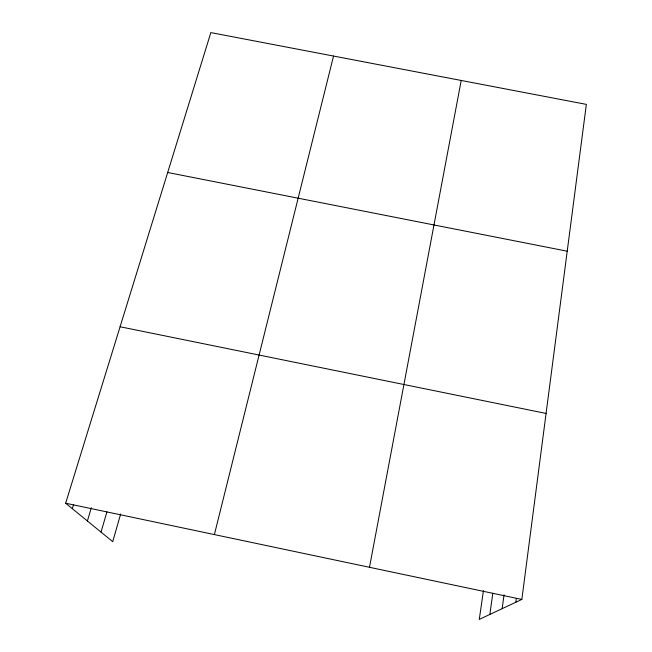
<?xml version="1.0" encoding="UTF-8"?>
<svg xmlns="http://www.w3.org/2000/svg" width="652" height="652" viewBox="0 0 652 652"><rect width="100%" height="100%" fill="white"/><g stroke="black" fill="none" stroke-linecap="round" stroke-linejoin="round"><path stroke-width="0.98" d="M483.434 590.696L479.277 619.4L521.844 599.433L586.352 104.385L210.84 32.6L65.648 503.214L112.723 541.673L120.669 513.915M515.805 602.269L516.319 598.349M502.146 608.675L504.045 594.811M489.831 614.453L492.822 593.287M369.488 567.297L461.208 80.465M214.394 534.583L333.539 56.056M101.019 532.113L106.92 511.893M87.392 520.972L91.329 507.769M72.315 508.658L73.497 504.795M167.678 172.487L567.216 251.207M120.09 326.758L546.083 413.441M65.648 503.214L521.844 599.433"/></g></svg>
